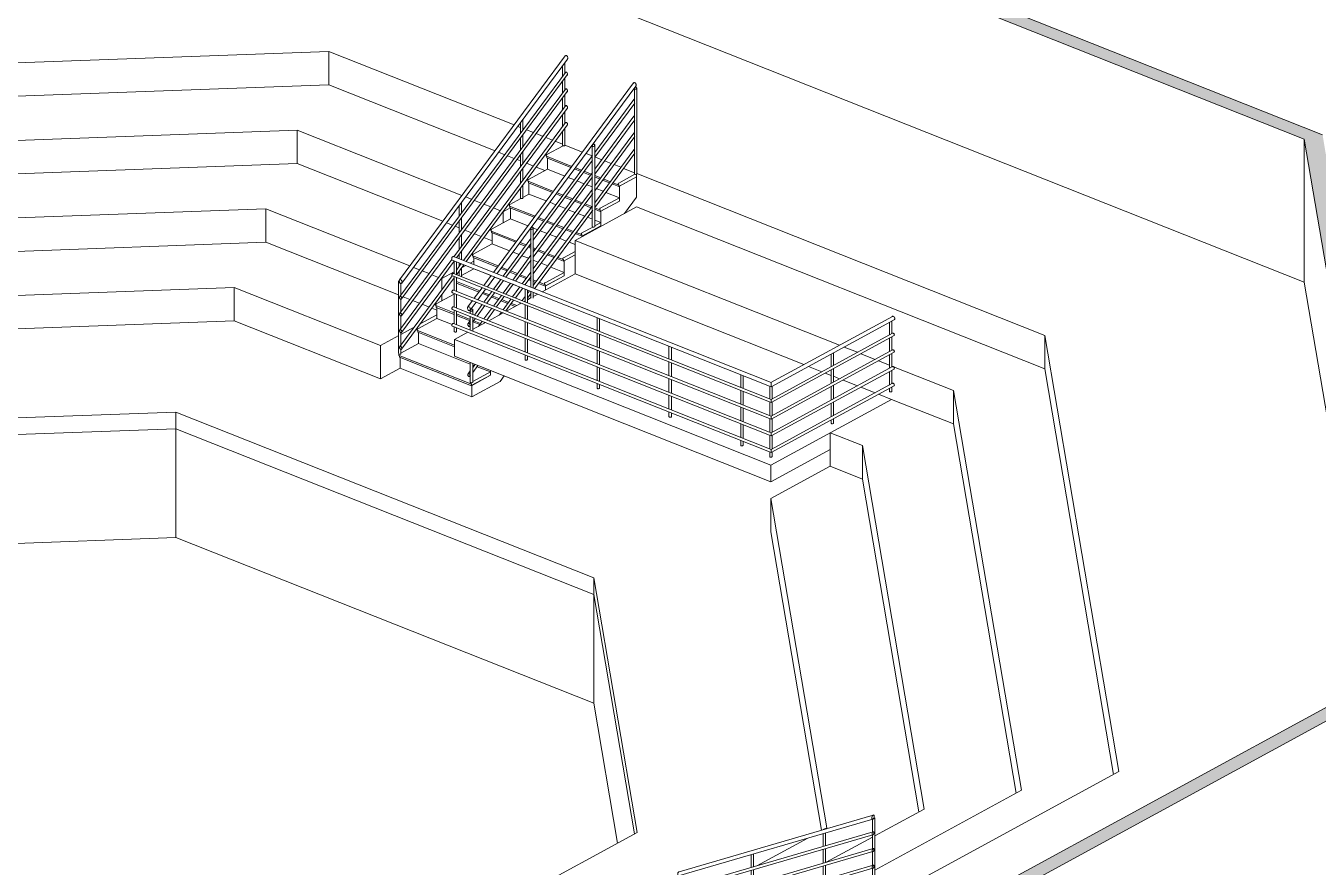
# Model space of a CAD drawing. Header units: millimetres. Extents: x -44545 to 51785, y -22696 to 32686.
# Drawn here: x 15910 to 29578, y 2131 to 11036 of the extents above; entities that cross this region are included whole.
import ezdxf

# ---------------------------------------------------------------- set-up
doc = ezdxf.new("R2010")
doc.units = ezdxf.units.MM
for name, color, linetype, lineweight in [('A-FLOR', 192, 'Continuous', 9), ('A-FLOR-HRAL', 11, 'Continuous', 9), ('A-WALL', 113, 'Continuous', 9), ('A-WALL-PATT', 111, 'Continuous', 25), ('S-FNDN', 32, 'Continuous', 9), ('S-STRS', 31, 'Continuous', 9)]:
    doc.layers.add(name, color=color, linetype=linetype, lineweight=lineweight)

# ---------------------------------------------------------------- blocks, each defined once
blk = doc.blocks.new('栏杆扶手 - 25mm-V5-3D Section 3')
at = {"layer": 'A-FLOR-HRAL'}
for p, q in [((24341, 2485), (24341, 2350)), ((24366, 2358), (24366, 2493)), ((24366, 2181), (24366, 2326)), ((24341, 2319), (24341, 2173)), ((24341, 2142), (24341, 1996)), ((24366, 2003), (24366, 2149)), ((24341, 1965), (24341, 1819)), ((24366, 1826), (24366, 1972)), ((24341, 1788), (24341, 1707)), ((24366, 1721), (24366, 1795))]:
    blk.add_line(p, q, dxfattribs=at)
blk = doc.blocks.new('栏杆扶手 - 25mm-V6-3D Section 3')
at = {"layer": 'A-FLOR-HRAL'}
for p, q in [((23581, 2263), (23581, 2127)), ((23606, 2135), (23606, 2270)), ((23581, 2096), (23581, 1985)), ((23606, 1992), (23606, 2103)), ((23606, 1815), (23606, 1926)), ((23606, 1781), (23606, 1785)), ((23606, 1638), (23606, 1749)), ((23606, 1604), (23606, 1608)), ((23606, 1479), (23606, 1572))]:
    blk.add_line(p, q, dxfattribs=at)
blk = doc.blocks.new('栏杆扶手 - 25mm-V7-3D Section 3')
at = {"layer": 'A-FLOR-HRAL'}
for p, q in [((24864, 2638), (24864, 2503)), ((24889, 1740), (24889, 2651)), ((24864, 2472), (24864, 2326)), ((24864, 2295), (24864, 2149)), ((24864, 2118), (24864, 1972)), ((24864, 1941), (24864, 1740))]:
    blk.add_line(p, q, dxfattribs=at)
for points in [[(24885, 2651, 0), (24888, 2652, 0), (24889, 2651, 0), (24888, 2650, 0), (24884, 2648, 0), (24879, 2646, 0), (24874, 2644, 0)], [(24877, 2648, 0), (24880, 2649, 0), (24885, 2651, 0)], [(24864, 1741, 0), (24865, 1738, 0), (24869, 1736, 0)], [(24869, 1736, 0), (24874, 1734, 0), (24881, 1735, 0), (24886, 1736, 0), (24889, 1739, 0), (24889, 1740, 0)]]:
    blk.add_polyline3d(points, dxfattribs=at)
blk = doc.blocks.new('栏杆扶手 - 25mm-V8-3D Section 3')
at = {"layer": 'A-FLOR-HRAL'}
for p, q in [((22855, 1915), (22855, 2050)), ((22830, 2043), (22830, 1907)), ((22830, 1876), (22830, 1765)), ((22855, 1772), (22855, 1884)), ((22830, 1699), (22830, 1588)), ((22855, 1595), (22855, 1707)), ((22830, 1557), (22830, 1553)), ((22830, 1522), (22830, 1411)), ((22855, 1561), (22855, 1564)), ((22855, 1418), (22855, 1530)), ((22830, 1380), (22830, 1376)), ((22855, 1384), (22855, 1387)), ((22830, 1345), (22830, 1289)), ((22830, 1290), (22830, 1287)), ((22831, 1286), (22834, 1284)), ((22855, 1289), (22855, 1353))]:
    blk.add_line(p, q, dxfattribs=at)
blk.add_polyline3d([(22834, 1284, 0), (22840, 1283, 0), (22846, 1283, 0), (22852, 1285, 0)], dxfattribs=at)
blk = doc.blocks.new('栏杆扶手 - 栏杆扶手-139487-3D Section 3')
at = {"layer": 'A-FLOR-HRAL'}
for p, q in [((22814, 2039), (24868, 2639)), ((24872, 2682), (22819, 2081)), ((22815, 1872), (24868, 2473)), ((24871, 2505), (22818, 1904)), ((24871, 2328), (23612, 1959)), ((23591, 1922), (24868, 2296)), ((24871, 2151), (23590, 1776)), ((23590, 1745), (24868, 2119)), ((23068, 1769), (23566, 1915)), ((24871, 1974), (23590, 1599)), ((23590, 1568), (24868, 1942)), ((22815, 1695), (23043, 1762)), ((23566, 1769), (23068, 1623)), ((23068, 1592), (23566, 1738)), ((22815, 1518), (23043, 1585)), ((23043, 1616), (22818, 1550)), ((23566, 1592), (23068, 1446)), ((23068, 1415), (23566, 1561)), ((22815, 1341), (23043, 1408)), ((23043, 1439), (22818, 1373))]:
    blk.add_line(p, q, dxfattribs=at)
for points in [[(24883, 2668, 0), (24882, 2673, 0), (24881, 2677, 0), (24879, 2680, 0), (24876, 2682, 0), (24873, 2683, 0), (24870, 2681, 0), (24867, 2679, 0), (24863, 2675, 0), (24861, 2670, 0), (24859, 2665, 0), (24857, 2659, 0), (24857, 2654, 0)], [(24857, 2654, 0), (24857, 2649, 0), (24859, 2644, 0), (24861, 2641, 0), (24863, 2640, 0), (24867, 2639, 0), (24870, 2640, 0), (24873, 2643, 0), (24876, 2647, 0), (24879, 2651, 0), (24881, 2657, 0), (24882, 2662, 0), (24883, 2668, 0)], [(24880, 2494, 0), (24879, 2498, 0), (24878, 2501, 0), (24877, 2504, 0), (24875, 2505, 0), (24872, 2505, 0), (24870, 2504, 0), (24867, 2503, 0), (24865, 2500, 0), (24863, 2496, 0), (24862, 2492, 0), (24861, 2488, 0), (24860, 2484, 0)], [(24860, 2484, 0), (24861, 2480, 0), (24862, 2477, 0), (24863, 2474, 0), (24865, 2473, 0), (24867, 2473, 0), (24870, 2474, 0), (24872, 2475, 0), (24875, 2478, 0), (24877, 2482, 0), (24878, 2486, 0), (24879, 2490, 0), (24880, 2494, 0)], [(24880, 2317, 0), (24879, 2321, 0), (24878, 2324, 0), (24877, 2327, 0), (24875, 2328, 0), (24872, 2328, 0), (24870, 2327, 0), (24867, 2325, 0), (24865, 2323, 0), (24863, 2319, 0), (24862, 2315, 0), (24861, 2311, 0), (24860, 2307, 0)], [(24860, 2307, 0), (24861, 2303, 0), (24862, 2300, 0), (24863, 2297, 0), (24865, 2296, 0), (24867, 2296, 0), (24870, 2297, 0), (24872, 2298, 0), (24875, 2301, 0), (24877, 2305, 0), (24878, 2309, 0), (24879, 2313, 0), (24880, 2317, 0)], [(22804, 2053, 0), (22804, 2058, 0), (22805, 2064, 0), (22807, 2070, 0), (22810, 2074, 0), (22813, 2078, 0), (22817, 2081, 0), (22820, 2082, 0)], [(22814, 2039, 0), (22813, 2038, 0), (22810, 2039, 0), (22807, 2040, 0), (22805, 2044, 0), (22804, 2048, 0), (22804, 2053, 0)], [(24880, 2140, 0), (24879, 2144, 0), (24878, 2147, 0), (24877, 2150, 0), (24875, 2151, 0), (24872, 2151, 0), (24870, 2150, 0), (24867, 2148, 0), (24865, 2146, 0), (24863, 2142, 0), (24862, 2138, 0), (24861, 2134, 0), (24860, 2130, 0)], [(24860, 2130, 0), (24861, 2126, 0), (24862, 2123, 0), (24863, 2120, 0), (24865, 2119, 0), (24867, 2119, 0), (24870, 2119, 0), (24872, 2121, 0), (24875, 2124, 0), (24877, 2128, 0), (24878, 2132, 0), (24879, 2136, 0), (24880, 2140, 0)], [(24880, 1963, 0), (24879, 1967, 0), (24878, 1970, 0), (24877, 1973, 0), (24875, 1974, 0), (24872, 1974, 0), (24870, 1973, 0), (24867, 1971, 0), (24865, 1969, 0), (24863, 1965, 0), (24862, 1961, 0), (24861, 1957, 0), (24860, 1953, 0)], [(24860, 1953, 0), (24861, 1949, 0), (24862, 1946, 0), (24863, 1943, 0), (24865, 1942, 0), (24867, 1942, 0), (24870, 1942, 0), (24872, 1944, 0), (24875, 1947, 0), (24877, 1951, 0), (24878, 1955, 0), (24879, 1959, 0), (24880, 1963, 0)], [(22807, 1883, 0), (22807, 1887, 0), (22808, 1891, 0), (22810, 1895, 0), (22812, 1899, 0), (22814, 1902, 0), (22817, 1903, 0), (22819, 1904, 0)], [(22815, 1872, 0), (22814, 1872, 0), (22812, 1872, 0), (22810, 1873, 0), (22808, 1876, 0), (22807, 1879, 0), (22807, 1883, 0)], [(22807, 1706, 0), (22807, 1710, 0), (22808, 1714, 0), (22810, 1718, 0)], [(22815, 1695, 0), (22814, 1695, 0), (22812, 1695, 0), (22810, 1696, 0), (22808, 1699, 0), (22807, 1702, 0), (22807, 1706, 0)], [(22807, 1529, 0), (22807, 1533, 0), (22808, 1537, 0), (22810, 1541, 0), (22812, 1545, 0), (22814, 1548, 0), (22817, 1549, 0), (22819, 1550, 0)], [(22815, 1518, 0), (22814, 1518, 0), (22812, 1518, 0), (22810, 1519, 0), (22808, 1522, 0), (22807, 1525, 0), (22807, 1529, 0)], [(22807, 1352, 0), (22807, 1356, 0), (22808, 1360, 0), (22810, 1364, 0), (22812, 1368, 0), (22814, 1370, 0), (22817, 1372, 0), (22819, 1373, 0)], [(22815, 1341, 0), (22814, 1341, 0), (22812, 1341, 0), (22810, 1342, 0), (22808, 1345, 0), (22807, 1348, 0), (22807, 1352, 0)]]:
    blk.add_polyline3d(points, dxfattribs=at)
for name in ['栏杆扶手 - 25mm-V7-3D Section 3', '栏杆扶手 - 25mm-V5-3D Section 3', '栏杆扶手 - 25mm-V6-3D Section 3', '栏杆扶手 - 25mm-V8-3D Section 3']:
    blk.add_blockref(name, (0, 0))
blk = doc.blocks.new('楼梯 - 楼梯-139630-3D Section 3')
at = {"layer": 'S-STRS'}
for p, q in [((21592, 9766), (21420, 9673)), ((21797, 9700), (21612, 9774)), ((21416, 9655), (21684, 9548)), ((21420, 9637), (21420, 9653)), ((21675, 9536), (21420, 9637)), ((21426, 9519), (21426, 9635)), ((21900, 9659), (21835, 9685)), ((22001, 9619), (21928, 9648)), ((22102, 9579), (22029, 9608)), ((22203, 9539), (22131, 9568)), ((21426, 9519), (21225, 9409)), ((21609, 9446), (21426, 9519)), ((21712, 9405), (21647, 9431)), ((21778, 9495), (21713, 9521)), ((21722, 9533), (21787, 9507)), ((21879, 9455), (21807, 9483)), ((21816, 9496), (21888, 9467)), ((21926, 9452), (21990, 9427)), ((21981, 9414), (21926, 9436)), ((22180, 9371), (22352, 9464)), ((22368, 9438), (22180, 9335)), ((22368, 9438), (22187, 9339)), ((22348, 9481), (22232, 9527)), ((22368, 9438), (22368, 9465)), ((22368, 9222), (22368, 9438)), ((21221, 9391), (21489, 9284)), ((21225, 9374), (21225, 9390)), ((21480, 9272), (21225, 9374)), ((21231, 9255), (21231, 9371)), ((21813, 9365), (21741, 9394)), ((21902, 9330), (21842, 9354)), ((22016, 9285), (21943, 9314)), ((22082, 9374), (22009, 9403)), ((22018, 9415), (22091, 9386)), ((22180, 9335), (22110, 9363)), ((22119, 9375), (22176, 9352)), ((22180, 9335), (22180, 9353)), ((22187, 9339), (22187, 9181)), ((21145, 9208), (21030, 9146)), ((21231, 9255), (21166, 9220)), ((21414, 9183), (21231, 9255)), ((21517, 9142), (21452, 9168)), ((21583, 9231), (21519, 9257)), ((21528, 9269), (21592, 9244)), ((21685, 9191), (21612, 9220)), ((21621, 9232), (21694, 9203)), ((21786, 9151), (21713, 9180)), ((21722, 9192), (21795, 9163)), ((21985, 9107), (22187, 9217)), ((22187, 9181), (21985, 9072)), ((22187, 9181), (21992, 9075)), ((22187, 9217), (22044, 9273)), ((22187, 9181), (22187, 9217)), ((22368, 9222), (22242, 9050)), ((21026, 9128), (21295, 9021)), ((21030, 9110), (21030, 9126)), ((21286, 9009), (21030, 9110)), ((21036, 8992), (21036, 9108)), ((21618, 9102), (21546, 9130)), ((21720, 9061), (21647, 9090)), ((21821, 9021), (21748, 9050)), ((21887, 9111), (21814, 9140)), ((21824, 9151), (21896, 9123)), ((21926, 9111), (21982, 9089)), ((21985, 9072), (21926, 9095)), ((21985, 9072), (21985, 9089)), ((21992, 9075), (21992, 8918)), ((21036, 8992), (20835, 8882)), ((21219, 8919), (21036, 8992)), ((21262, 8902), (21258, 8904)), ((21322, 8878), (21277, 8896)), ((21389, 8968), (21324, 8994)), ((21333, 9006), (21398, 8980)), ((21490, 8928), (21417, 8956)), ((21426, 8969), (21499, 8940)), ((21591, 8887), (21518, 8916)), ((21527, 8929), (21600, 8900)), ((21630, 8888), (21701, 8859)), ((21992, 8918), (21791, 8808)), ((21791, 8844), (21906, 8906)), ((21992, 8918), (21797, 8812)), ((21902, 8989), (21850, 9009)), ((21992, 8953), (21926, 8979)), ((21926, 8918), (21992, 8953)), ((21992, 8918), (21992, 8953)), ((20832, 8864), (21100, 8757)), ((20835, 8847), (20835, 8863)), ((21091, 8745), (20835, 8847)), ((20842, 8728), (20842, 8844)), ((21424, 8838), (21351, 8867)), ((21525, 8798), (21452, 8827)), ((21626, 8758), (21553, 8787)), ((21692, 8847), (21620, 8876)), ((21791, 8808), (21721, 8836)), ((21730, 8848), (21787, 8826)), ((21791, 8808), (21791, 8826)), ((21797, 8812), (21797, 8808)), ((20842, 8728), (20640, 8619)), ((21025, 8656), (20842, 8728)), ((21128, 8615), (21063, 8641)), ((21194, 8704), (21129, 8730)), ((21138, 8742), (21203, 8717)), ((21252, 8681), (21222, 8693)), ((21231, 8705), (21252, 8697)), ((21277, 8687), (21304, 8676)), ((21295, 8664), (21277, 8671)), ((21396, 8624), (21324, 8653)), ((21333, 8665), (21405, 8636)), ((21497, 8584), (21425, 8613)), ((21435, 8624), (21506, 8596)), ((21596, 8580), (21719, 8647)), ((21719, 8612), (21596, 8545)), ((21719, 8612), (21602, 8548)), ((21719, 8721), (21656, 8746)), ((20637, 8601), (20905, 8494)), ((20640, 8583), (20640, 8599)), ((20896, 8482), (20640, 8583)), ((20647, 8509), (20647, 8581)), ((20943, 8479), (21008, 8453)), ((21229, 8575), (21156, 8603)), ((21330, 8534), (21277, 8556)), ((21431, 8494), (21359, 8523)), ((21602, 8426), (21461, 8482)), ((21596, 8545), (21526, 8572)), ((21535, 8585), (21592, 8562)), ((21596, 8545), (21596, 8562)), ((21602, 8548), (21602, 8391)), ((20470, 8369), (20465, 8365)), ((20647, 8465), (20516, 8394)), ((20830, 8392), (20647, 8465)), ((20933, 8351), (20868, 8377)), ((20999, 8441), (20934, 8467)), ((21034, 8311), (20961, 8340)), ((21100, 8401), (21028, 8429)), ((21037, 8442), (21109, 8413)), ((21201, 8360), (21129, 8389)), ((21138, 8402), (21210, 8373)), ((21252, 8340), (21230, 8349)), ((21240, 8361), (21252, 8356)), ((21277, 8346), (21312, 8332)), ((21401, 8317), (21602, 8426)), ((21602, 8391), (21401, 8281)), ((21602, 8391), (21407, 8285)), ((21602, 8391), (21602, 8426)), ((20465, 8328), (20710, 8230)), ((20701, 8218), (20465, 8312)), ((20804, 8177), (20739, 8203)), ((20748, 8215), (20813, 8190)), ((21135, 8271), (21063, 8300)), ((21191, 8249), (21164, 8260)), ((21236, 8231), (21216, 8239)), ((21303, 8320), (21277, 8331)), ((21324, 8196), (21277, 8215)), ((21401, 8281), (21331, 8309)), ((21340, 8321), (21397, 8299)), ((21401, 8281), (21401, 8299)), ((21407, 8285), (21407, 8241)), ((20247, 8074), (20440, 7997)), ((20440, 8195), (20251, 8092)), ((20251, 8056), (20251, 8072)), ((20905, 8137), (20833, 8166)), ((20842, 8178), (20914, 8149)), ((21007, 8097), (20934, 8126)), ((20943, 8138), (21016, 8109)), ((21085, 8066), (21035, 8086)), ((21045, 8097), (21102, 8075)), ((20257, 7938), (20056, 7828)), ((20440, 7981), (20251, 8056)), ((20257, 7938), (20257, 8054)), ((20418, 7874), (20257, 7938)), ((20465, 7987), (20611, 7929)), ((20609, 7914), (20465, 7971)), ((20052, 7810), (20443, 7655)), ((20056, 7793), (20056, 7809)), ((20443, 7639), (20056, 7793)), ((20711, 7874), (20638, 7902)), ((20647, 7915), (20720, 7886)), ((20063, 7674), (19875, 7572)), ((20063, 7674), (20063, 7790)), ((20611, 7456), (20063, 7674)), ((19858, 7547), (20618, 7245)), ((19861, 7529), (19861, 7545)), ((20622, 7227), (19861, 7529)), ((19868, 7411), (19868, 7527)), ((19868, 7411), (20628, 7109)), ((20652, 7440), (20636, 7447)), ((20823, 7372), (20682, 7428)), ((20823, 7388), (20823, 7337)), ((20823, 7337), (20622, 7227)), ((20622, 7227), (20622, 7245)), ((20628, 7231), (20823, 7337)), ((20628, 7109), (20927, 7271)), ((20636, 7270), (20823, 7372)), ((20823, 7337), (20823, 7372)), ((20970, 7330), (20927, 7271)), ((20628, 7109), (20628, 7231))]:
    blk.add_line(p, q, dxfattribs=at)
for points in [[(21416, 9654, 0), (21415, 9655, 0), (21414, 9656, 0), (21413, 9658, 0), (21413, 9660, 0), (21413, 9663, 0), (21414, 9665, 0), (21415, 9668, 0), (21416, 9670, 0), (21418, 9671, 0), (21420, 9673, 0)], [(21222, 9391, 0), (21220, 9392, 0), (21219, 9393, 0), (21219, 9395, 0), (21218, 9397, 0), (21219, 9399, 0), (21219, 9402, 0), (21220, 9404, 0), (21222, 9406, 0), (21223, 9408, 0), (21225, 9409, 0)], [(22180, 9371, 0), (22178, 9369, 0), (22177, 9368, 0), (22176, 9366, 0), (22174, 9363, 0), (22174, 9361, 0), (22174, 9358, 0), (22174, 9356, 0), (22174, 9354, 0), (22176, 9353, 0), (22177, 9352, 0), (22178, 9352, 0), (22180, 9353, 0)], [(21027, 9127, 0), (21025, 9128, 0), (21024, 9129, 0), (21024, 9131, 0), (21023, 9133, 0), (21024, 9136, 0), (21024, 9138, 0), (21025, 9141, 0), (21027, 9143, 0), (21028, 9144, 0), (21030, 9146, 0)], [(21985, 9107, 0), (21984, 9106, 0), (21982, 9104, 0), (21981, 9102, 0), (21980, 9100, 0), (21979, 9097, 0), (21979, 9095, 0), (21979, 9093, 0), (21980, 9091, 0), (21981, 9090, 0), (21982, 9089, 0), (21984, 9089, 0), (21985, 9089, 0)], [(20832, 8864, 0), (20831, 8865, 0), (20830, 8866, 0), (20829, 8868, 0), (20829, 8870, 0), (20829, 8872, 0), (20830, 8875, 0), (20831, 8877, 0), (20832, 8879, 0), (20834, 8881, 0), (20835, 8882, 0)], [(21791, 8844, 0), (21789, 8842, 0), (21787, 8841, 0), (21786, 8839, 0), (21785, 8836, 0), (21784, 8834, 0), (21784, 8831, 0), (21784, 8829, 0), (21785, 8827, 0), (21786, 8826, 0), (21787, 8825, 0), (21789, 8825, 0), (21791, 8826, 0)], [(20637, 8600, 0), (20636, 8601, 0), (20635, 8602, 0), (20634, 8604, 0), (20634, 8606, 0), (20634, 8609, 0), (20635, 8611, 0), (20636, 8614, 0), (20637, 8616, 0), (20639, 8617, 0), (20640, 8619, 0)], [(21596, 8580, 0), (21594, 8579, 0), (21592, 8577, 0), (21591, 8575, 0), (21590, 8573, 0), (21589, 8570, 0), (21589, 8568, 0), (21589, 8566, 0), (21590, 8564, 0), (21591, 8563, 0), (21592, 8562, 0), (21594, 8562, 0), (21596, 8562, 0)], [(20440, 8339, 0), (20439, 8341, 0), (20439, 8343, 0), (20439, 8345, 0), (20440, 8348, 0)], [(21401, 8317, 0), (21399, 8315, 0), (21398, 8314, 0), (21396, 8312, 0), (21395, 8309, 0), (21395, 8307, 0), (21394, 8304, 0), (21395, 8302, 0), (21395, 8300, 0), (21396, 8299, 0), (21398, 8298, 0), (21399, 8298, 0), (21401, 8299, 0)], [(20248, 8073, 0), (20246, 8074, 0), (20245, 8075, 0), (20245, 8077, 0), (20244, 8079, 0), (20245, 8082, 0), (20245, 8084, 0), (20246, 8087, 0), (20248, 8089, 0), (20249, 8090, 0), (20251, 8092, 0)], [(20053, 7810, 0), (20051, 7811, 0), (20050, 7812, 0), (20050, 7814, 0), (20050, 7816, 0), (20050, 7818, 0), (20050, 7821, 0), (20051, 7823, 0), (20053, 7825, 0), (20054, 7827, 0), (20056, 7828, 0)], [(19857, 7560, 0), (19856, 7557, 0), (19855, 7555, 0), (19855, 7552, 0), (19855, 7550, 0), (19856, 7548, 0), (19857, 7547, 0), (19858, 7546, 0)], [(20622, 7245, 0), (20620, 7244, 0), (20618, 7244, 0), (20617, 7245, 0), (20616, 7246, 0), (20615, 7248, 0), (20615, 7250, 0), (20615, 7253, 0), (20616, 7255, 0), (20617, 7258, 0)]]:
    blk.add_polyline3d(points, dxfattribs=at)
blk = doc.blocks.new('栏杆扶手 - 25mm-V13-3D Section 3')
at = {"layer": 'A-FLOR-HRAL'}
for p, q in [((21901, 8911), (21901, 9767)), ((21926, 9776), (21926, 8911))]:
    blk.add_line(p, q, dxfattribs=at)
for points in [[(21904, 9775, 0), (21902, 9770, 0), (21902, 9765, 0), (21904, 9761, 0), (21908, 9760, 0), (21913, 9760, 0), (21919, 9763, 0), (21923, 9768, 0)], [(21923, 9768, 0), (21926, 9773, 0), (21926, 9778, 0), (21924, 9781, 0), (21920, 9783, 0), (21914, 9782, 0), (21909, 9779, 0), (21904, 9775, 0)], [(21923, 8907, 0), (21918, 8905, 0), (21912, 8905, 0), (21906, 8906, 0), (21902, 8909, 0), (21902, 8912, 0)], [(21926, 8911, 0), (21926, 8910, 0), (21923, 8907, 0)]]:
    blk.add_polyline3d(points, dxfattribs=at)
blk = doc.blocks.new('栏杆扶手 - 25mm-V14-3D Section 3')
at = {"layer": 'A-FLOR-HRAL'}
for p, q in [((21252, 8268), (21252, 8889)), ((21277, 8897), (21277, 8258)), ((21252, 8155), (21252, 8226)), ((21277, 8216), (21277, 8155))]:
    blk.add_line(p, q, dxfattribs=at)
for points in [[(21255, 8897, 0), (21252, 8892, 0), (21252, 8887, 0), (21255, 8883, 0), (21259, 8881, 0), (21264, 8882, 0), (21270, 8885, 0), (21274, 8889, 0)], [(21274, 8889, 0), (21277, 8894, 0), (21277, 8899, 0), (21275, 8903, 0), (21270, 8905, 0), (21265, 8904, 0), (21260, 8901, 0), (21255, 8897, 0)]]:
    blk.add_polyline3d(points, dxfattribs=at)
blk = doc.blocks.new('栏杆扶手 - 25mm-V15-3D Section 3')
at = {"layer": 'A-FLOR-HRAL'}
for p, q in [((22348, 9469), (22348, 10371)), ((22373, 10379), (22373, 9469))]:
    blk.add_line(p, q, dxfattribs=at)
for points in [[(22351, 10379, 0), (22348, 10374, 0), (22348, 10369, 0), (22350, 10365, 0), (22354, 10364, 0), (22360, 10364, 0), (22365, 10367, 0), (22370, 10371, 0)], [(22370, 10371, 0), (22372, 10377, 0), (22373, 10381, 0), (22370, 10385, 0), (22366, 10387, 0), (22361, 10386, 0), (22355, 10383, 0), (22351, 10379, 0)], [(22370, 9465, 0), (22364, 9463, 0), (22358, 9463, 0), (22352, 9464, 0), (22348, 9467, 0), (22348, 9470, 0)], [(22373, 9469, 0), (22373, 9468, 0), (22370, 9465, 0)]]:
    blk.add_polyline3d(points, dxfattribs=at)
blk = doc.blocks.new('栏杆扶手 - 25mm-V16-3D Section 3')
at = {"layer": 'A-FLOR-HRAL'}
for p, q in [((20611, 7991), (20611, 8021)), ((20611, 7814), (20611, 7959)), ((20636, 8030), (20636, 7981)), ((20636, 7949), (20636, 7806)), ((20611, 7264), (20611, 7472)), ((20636, 7462), (20636, 7264))]:
    blk.add_line(p, q, dxfattribs=at)
for points in [[(20614, 8029, 0), (20611, 8024, 0), (20611, 8019, 0), (20613, 8016, 0), (20618, 8014, 0), (20623, 8015, 0), (20628, 8017, 0), (20633, 8022, 0)], [(20633, 8022, 0), (20635, 8027, 0), (20636, 8032, 0), (20633, 8036, 0), (20629, 8037, 0), (20624, 8037, 0), (20618, 8034, 0), (20614, 8029, 0)], [(20633, 7260, 0), (20628, 7258, 0), (20621, 7258, 0), (20615, 7259, 0), (20612, 7262, 0), (20611, 7265, 0)], [(20636, 7264, 0), (20636, 7262, 0), (20633, 7260, 0)]]:
    blk.add_polyline3d(points, dxfattribs=at)
blk = doc.blocks.new('栏杆扶手 - 栏杆扶手-139648-3D Section 3')
at = {"layer": 'A-FLOR-HRAL'}
for p, q in [((22337, 10432), (20855, 8426)), ((20893, 8411), (22361, 10397)), ((22340, 10255), (21926, 9695)), ((21926, 9644), (22351, 10219)), ((22340, 10078), (21926, 9518)), ((21926, 9467), (22351, 10042)), ((22340, 9901), (21926, 9341)), ((21926, 9290), (22351, 9865)), ((22340, 9724), (21926, 9164)), ((21902, 9662), (21277, 8817)), ((21277, 8766), (21904, 9615)), ((21926, 9113), (22351, 9688)), ((21902, 9485), (21277, 8640)), ((21277, 8589), (21904, 9438)), ((21902, 9308), (21277, 8463)), ((21277, 8412), (21905, 9261)), ((21902, 9131), (21277, 8286)), ((21290, 8253), (21905, 9084)), ((21252, 8784), (20958, 8385)), ((20987, 8374), (21255, 8737)), ((21252, 8607), (21059, 8345)), ((21088, 8334), (21255, 8560)), ((20830, 8393), (20753, 8288)), ((20791, 8273), (20869, 8378)), ((20933, 8352), (20856, 8248)), ((20885, 8236), (20962, 8341)), ((21252, 8429), (21160, 8305)), ((21189, 8293), (21255, 8383)), ((20735, 8264), (20652, 8152)), ((20690, 8136), (20773, 8248)), ((20838, 8223), (20755, 8111)), ((20784, 8099), (20867, 8211)), ((21035, 8312), (20957, 8207)), ((20986, 8196), (21063, 8301)), ((21136, 8272), (21058, 8167)), ((21087, 8156), (21165, 8260)), ((21237, 8232), (21216, 8203)), ((21216, 8152), (21255, 8206)), ((20634, 8127), (20584, 8060)), ((20608, 8025), (20672, 8112)), ((20737, 8086), (20654, 7974)), ((20682, 7962), (20765, 8075)), ((20939, 8183), (20856, 8070)), ((20885, 8059), (20968, 8171)), ((21040, 8142), (20957, 8030)), ((20986, 8019), (21069, 8131)), ((21141, 8102), (21134, 8093)), ((21191, 8170), (21160, 8127)), ((20635, 7899), (20664, 7938)), ((20838, 8046), (20755, 7934)), ((20784, 7922), (20867, 8034)), ((20939, 8006), (20915, 7973)), ((20611, 7916), (20587, 7884)), ((20605, 7858), (20614, 7870)), ((20737, 7909), (20696, 7854)), ((20758, 7888), (20765, 7897)), ((20611, 7385), (20587, 7353)), ((20661, 7452), (20636, 7418)), ((20636, 7368), (20690, 7441)), ((20605, 7327), (20614, 7339))]:
    blk.add_line(p, q, dxfattribs=at)
for points in [[(22336, 10430, 0), (22339, 10433, 0), (22342, 10435, 0), (22345, 10436, 0), (22349, 10435, 0), (22353, 10433, 0), (22357, 10429, 0), (22360, 10425, 0), (22363, 10419, 0), (22364, 10414, 0), (22365, 10408, 0)], [(22365, 10408, 0), (22364, 10403, 0), (22363, 10399, 0), (22360, 10395, 0)], [(22340, 10254, 0), (22341, 10257, 0), (22344, 10258, 0), (22346, 10258, 0), (22348, 10258, 0)], [(22340, 10077, 0), (22341, 10079, 0), (22344, 10081, 0), (22346, 10081, 0), (22348, 10081, 0)], [(22340, 9900, 0), (22341, 9902, 0), (22344, 9904, 0), (22346, 9904, 0), (22348, 9904, 0)], [(22340, 9723, 0), (22341, 9725, 0), (22344, 9727, 0), (22346, 9727, 0), (22348, 9727, 0)], [(20611, 8037, 0), (20611, 8042, 0), (20609, 8048, 0), (20607, 8053, 0), (20604, 8058, 0), (20600, 8061, 0), (20596, 8063, 0), (20592, 8064, 0), (20589, 8064, 0), (20585, 8062, 0), (20583, 8058, 0), (20582, 8054, 0), (20581, 8049, 0)], [(20581, 8049, 0), (20582, 8043, 0), (20583, 8038, 0), (20585, 8033, 0), (20589, 8028, 0), (20592, 8024, 0), (20596, 8022, 0), (20600, 8021, 0), (20604, 8022, 0), (20607, 8024, 0), (20609, 8027, 0), (20611, 8032, 0), (20611, 8037, 0)], [(20608, 7866, 0), (20607, 7871, 0), (20606, 7875, 0), (20604, 7879, 0), (20602, 7882, 0), (20599, 7885, 0), (20596, 7886, 0), (20593, 7887, 0), (20591, 7887, 0), (20588, 7885, 0), (20586, 7883, 0), (20585, 7879, 0), (20585, 7875, 0)], [(20585, 7875, 0), (20585, 7871, 0), (20586, 7867, 0), (20588, 7863, 0), (20591, 7860, 0), (20593, 7857, 0), (20596, 7855, 0), (20599, 7855, 0), (20602, 7855, 0), (20604, 7857, 0), (20606, 7859, 0), (20607, 7863, 0), (20608, 7866, 0)], [(20608, 7335, 0), (20607, 7339, 0), (20606, 7344, 0), (20604, 7347, 0), (20602, 7351, 0), (20599, 7353, 0), (20596, 7355, 0), (20593, 7356, 0), (20591, 7355, 0), (20588, 7354, 0), (20586, 7351, 0), (20585, 7348, 0), (20585, 7344, 0)], [(20585, 7344, 0), (20585, 7340, 0), (20586, 7336, 0), (20588, 7332, 0), (20591, 7329, 0), (20593, 7326, 0), (20596, 7324, 0), (20599, 7324, 0), (20602, 7324, 0), (20604, 7326, 0), (20606, 7328, 0), (20607, 7331, 0), (20608, 7335, 0)]]:
    blk.add_polyline3d(points, dxfattribs=at)
for name in ['栏杆扶手 - 25mm-V15-3D Section 3', '栏杆扶手 - 25mm-V13-3D Section 3', '栏杆扶手 - 25mm-V14-3D Section 3', '栏杆扶手 - 25mm-V16-3D Section 3']:
    blk.add_blockref(name, (0, 0))
blk = doc.blocks.new('栏杆扶手 - 25mm-V17-3D Section 3')
at = {"layer": 'A-FLOR-HRAL'}
for p, q in [((21141, 10010), (21141, 9897)), ((21166, 9927), (21166, 10044)), ((21141, 9846), (21141, 9720)), ((21166, 9750), (21166, 9880)), ((21141, 9670), (21141, 9543)), ((21166, 9573), (21166, 9704)), ((21141, 9492), (21141, 9366)), ((21166, 9396), (21166, 9526)), ((21141, 9316), (21141, 9213)), ((21166, 9213), (21166, 9350))]:
    blk.add_line(p, q, dxfattribs=at)
for points in [[(21141, 9214, 0), (21142, 9211, 0), (21145, 9208, 0), (21151, 9207, 0), (21158, 9207, 0), (21163, 9209, 0)], [(21163, 9209, 0), (21166, 9212, 0), (21166, 9213, 0)]]:
    blk.add_polyline3d(points, dxfattribs=at)
blk = doc.blocks.new('栏杆扶手 - 25mm-V18-3D Section 3')
at = {"layer": 'A-FLOR-HRAL'}
for p, q in [((20517, 9049), (20517, 9166)), ((20492, 9132), (20492, 9019)), ((20492, 8968), (20492, 8842)), ((20517, 8871), (20517, 9002)), ((20492, 8791), (20492, 8664)), ((20517, 8694), (20517, 8825)), ((20492, 8614), (20492, 8570)), ((20517, 8560), (20517, 8648)), ((20492, 8527), (20492, 8487)), ((20517, 8516), (20517, 8517)), ((20492, 8437), (20492, 8392)), ((20517, 8387), (20517, 8471))]:
    blk.add_line(p, q, dxfattribs=at)
blk.add_polyline3d([(20514, 8383, 0), (20516, 8386, 0), (20517, 8387, 0)], dxfattribs=at)
blk = doc.blocks.new('栏杆扶手 - 25mm-V19-3D Section 3')
at = {"layer": 'A-FLOR-HRAL'}
for p, q in [((21587, 10614), (21587, 10501)), ((21612, 10531), (21612, 10648)), ((21587, 10451), (21587, 10324)), ((21612, 10354), (21612, 10485)), ((21587, 10274), (21587, 10147)), ((21612, 10177), (21612, 10307)), ((21612, 10000), (21612, 10130)), ((21587, 10097), (21587, 9970)), ((21587, 9920), (21587, 9771)), ((21612, 9771), (21612, 9953))]:
    blk.add_line(p, q, dxfattribs=at)
for points in [[(21587, 9772, 0), (21588, 9769, 0), (21592, 9766, 0), (21597, 9765, 0), (21604, 9765, 0), (21609, 9767, 0)], [(21609, 9767, 0), (21612, 9770, 0), (21612, 9771, 0)]]:
    blk.add_polyline3d(points, dxfattribs=at)
blk = doc.blocks.new('栏杆扶手 - 25mm-V20-3D Section 3')
at = {"layer": 'A-FLOR-HRAL'}
for p, q in [((19850, 8323), (19850, 7566)), ((19853, 8331), (19858, 8336)), ((19875, 8181), (19875, 8309)), ((19875, 8004), (19875, 8142)), ((19875, 7827), (19875, 7965)), ((19875, 7650), (19875, 7788)), ((19875, 7566), (19875, 7611))]:
    blk.add_line(p, q, dxfattribs=at)
for points in [[(19864, 8317, 0), (19862, 8317, 0), (19857, 8316, 0), (19853, 8318, 0), (19851, 8321, 0), (19851, 8326, 0), (19853, 8331, 0)], [(19855, 7561, 0), (19861, 7560, 0), (19867, 7560, 0), (19872, 7562, 0)], [(19872, 7562, 0), (19875, 7565, 0), (19875, 7566, 0)]]:
    blk.add_polyline3d(points, dxfattribs=at)
blk = doc.blocks.new('栏杆扶手 - 栏杆扶手-139652-3D Section 3')
at = {"layer": 'A-FLOR-HRAL'}
for p, q in [((21615, 10719), (19862, 8347)), ((19886, 8312), (21639, 10684)), ((21618, 10542), (19865, 8171)), ((19883, 8145), (21636, 10516)), ((21618, 10365), (19865, 7994)), ((19883, 7968), (21636, 10339)), ((21618, 10188), (20438, 8592)), ((20466, 8580), (21636, 10162)), ((21618, 10011), (20539, 8552)), ((20568, 8540), (21636, 9985)), ((20415, 8561), (19865, 7817)), ((19883, 7791), (20440, 8544)), ((20514, 8519), (20465, 8451)), ((20466, 8402), (20543, 8507)), ((20419, 8390), (19865, 7640)), ((19883, 7614), (20440, 8368)), ((20440, 8418), (20437, 8414))]:
    blk.add_line(p, q, dxfattribs=at)
for points in [[(21614, 10717, 0), (21616, 10720, 0), (21619, 10722, 0), (21623, 10723, 0), (21627, 10722, 0), (21631, 10720, 0), (21634, 10716, 0), (21638, 10711, 0), (21640, 10706, 0), (21642, 10701, 0), (21642, 10695, 0)], [(21642, 10695, 0), (21642, 10690, 0), (21640, 10686, 0), (21638, 10682, 0)], [(21617, 10541, 0), (21619, 10543, 0), (21621, 10545, 0), (21624, 10545, 0), (21627, 10545, 0), (21630, 10543, 0), (21633, 10540, 0), (21635, 10537, 0), (21637, 10533, 0), (21638, 10529, 0), (21638, 10525, 0)], [(21638, 10525, 0), (21638, 10521, 0), (21637, 10518, 0), (21635, 10515, 0)], [(21617, 10364, 0), (21619, 10366, 0), (21621, 10368, 0), (21624, 10368, 0), (21627, 10368, 0), (21630, 10366, 0), (21633, 10363, 0), (21635, 10360, 0), (21637, 10356, 0), (21638, 10352, 0), (21638, 10348, 0)], [(21638, 10348, 0), (21638, 10344, 0), (21637, 10341, 0), (21635, 10338, 0)], [(21617, 10187, 0), (21619, 10189, 0), (21621, 10191, 0), (21624, 10191, 0), (21627, 10191, 0), (21630, 10189, 0), (21633, 10186, 0), (21635, 10183, 0), (21637, 10179, 0), (21638, 10175, 0), (21638, 10171, 0)], [(21638, 10171, 0), (21638, 10167, 0), (21637, 10164, 0), (21635, 10161, 0)], [(21617, 10010, 0), (21619, 10012, 0), (21621, 10014, 0), (21624, 10014, 0), (21627, 10014, 0), (21630, 10012, 0), (21633, 10009, 0), (21635, 10006, 0), (21637, 10002, 0), (21638, 9998, 0), (21638, 9994, 0)], [(21638, 9994, 0), (21638, 9990, 0), (21637, 9987, 0), (21635, 9984, 0)], [(19889, 8324, 0), (19888, 8329, 0), (19887, 8335, 0), (19884, 8340, 0), (19881, 8345, 0), (19878, 8348, 0), (19874, 8350, 0), (19870, 8351, 0), (19866, 8351, 0), (19863, 8349, 0), (19861, 8345, 0), (19859, 8341, 0), (19859, 8336, 0)], [(19859, 8336, 0), (19859, 8330, 0), (19861, 8325, 0), (19863, 8319, 0), (19866, 8315, 0), (19870, 8311, 0), (19874, 8309, 0), (19878, 8308, 0), (19881, 8309, 0), (19884, 8311, 0), (19887, 8314, 0), (19888, 8319, 0), (19889, 8324, 0)], [(19885, 8153, 0), (19885, 8157, 0), (19884, 8162, 0), (19882, 8166, 0), (19879, 8169, 0), (19877, 8172, 0), (19874, 8173, 0), (19871, 8174, 0), (19868, 8173, 0), (19866, 8172, 0), (19864, 8169, 0), (19863, 8166, 0), (19862, 8162, 0)], [(19862, 8162, 0), (19863, 8158, 0), (19864, 8154, 0), (19866, 8150, 0), (19868, 8147, 0), (19871, 8144, 0), (19874, 8142, 0), (19877, 8142, 0), (19879, 8142, 0), (19882, 8144, 0), (19884, 8146, 0), (19885, 8149, 0), (19885, 8153, 0)], [(19885, 7976, 0), (19885, 7980, 0), (19884, 7985, 0), (19882, 7988, 0), (19879, 7992, 0), (19877, 7995, 0), (19874, 7996, 0), (19871, 7997, 0), (19868, 7996, 0), (19866, 7995, 0), (19864, 7992, 0), (19863, 7989, 0), (19862, 7985, 0)], [(19862, 7985, 0), (19863, 7981, 0), (19864, 7977, 0), (19866, 7973, 0), (19868, 7970, 0), (19871, 7967, 0), (19874, 7965, 0), (19877, 7965, 0), (19879, 7965, 0), (19882, 7967, 0), (19884, 7969, 0), (19885, 7972, 0), (19885, 7976, 0)], [(19885, 7799, 0), (19885, 7803, 0), (19884, 7808, 0), (19882, 7811, 0), (19879, 7815, 0), (19877, 7817, 0), (19874, 7819, 0), (19871, 7820, 0), (19868, 7819, 0), (19866, 7818, 0), (19864, 7815, 0), (19863, 7812, 0), (19862, 7808, 0)], [(19862, 7808, 0), (19863, 7804, 0), (19864, 7800, 0), (19866, 7796, 0), (19868, 7793, 0), (19871, 7790, 0), (19874, 7788, 0), (19877, 7788, 0), (19879, 7788, 0), (19882, 7790, 0), (19884, 7792, 0), (19885, 7795, 0), (19885, 7799, 0)], [(19885, 7622, 0), (19885, 7626, 0), (19884, 7630, 0), (19882, 7634, 0), (19879, 7638, 0), (19877, 7640, 0), (19874, 7642, 0), (19871, 7643, 0), (19868, 7642, 0), (19866, 7641, 0), (19864, 7638, 0), (19863, 7635, 0), (19862, 7631, 0)], [(19862, 7631, 0), (19863, 7627, 0), (19864, 7623, 0), (19866, 7619, 0), (19868, 7616, 0), (19871, 7613, 0), (19874, 7611, 0), (19877, 7611, 0), (19879, 7611, 0), (19882, 7613, 0), (19884, 7615, 0), (19885, 7618, 0), (19885, 7622, 0)]]:
    blk.add_polyline3d(points, dxfattribs=at)
for name in ['栏杆扶手 - 25mm-V19-3D Section 3', '栏杆扶手 - 25mm-V17-3D Section 3', '栏杆扶手 - 25mm-V18-3D Section 3', '栏杆扶手 - 25mm-V20-3D Section 3']:
    blk.add_blockref(name, (0, 0))
blk = doc.blocks.new('栏杆扶手 - 25mm-139829-3D Section 3')
at = {"layer": 'A-FLOR-HRAL'}
for p, q in [((24426, 7561), (24426, 7428)), ((24451, 7441), (24451, 7575)), ((24426, 7394), (24426, 7251)), ((24451, 7264), (24451, 7408)), ((24426, 7217), (24426, 7074)), ((24451, 7087), (24451, 7231)), ((24426, 7040), (24426, 6897)), ((24451, 6908), (24451, 7054)), ((24426, 6863), (24426, 6829)), ((24451, 6829), (24451, 6876))]:
    blk.add_line(p, q, dxfattribs=at)
for points in [[(24426, 6830, 0), (24427, 6827, 0), (24430, 6825, 0), (24436, 6824, 0), (24443, 6824, 0), (24448, 6826, 0)], [(24448, 6826, 0), (24451, 6828, 0), (24451, 6829, 0)]]:
    blk.add_polyline3d(points, dxfattribs=at)
blk = doc.blocks.new('栏杆扶手 - 25mm-V21-3D Section 3')
at = {"layer": 'A-FLOR-HRAL'}
for p, q in [((23472, 7343), (23472, 7208)), ((23497, 7199), (23497, 7334)), ((23472, 7177), (23472, 7031)), ((23497, 7021), (23497, 7167)), ((23472, 7000), (23472, 6854)), ((23497, 6844), (23497, 6990)), ((23472, 6823), (23472, 6677)), ((23497, 6667), (23497, 6813)), ((23472, 6646), (23472, 6596)), ((23497, 6596), (23497, 6636))]:
    blk.add_line(p, q, dxfattribs=at)
for points in [[(23473, 6597, 0), (23473, 6594, 0), (23477, 6592, 0)], [(23477, 6592, 0), (23483, 6591, 0), (23489, 6591, 0), (23494, 6593, 0), (23497, 6595, 0), (23497, 6596, 0)]]:
    blk.add_polyline3d(points, dxfattribs=at)
blk = doc.blocks.new('栏杆扶手 - 25mm-V22-3D Section 3')
at = {"layer": 'A-FLOR-HRAL'}
for p, q in [((22712, 7646), (22712, 7510)), ((22737, 7501), (22737, 7636)), ((22712, 7479), (22712, 7333)), ((22737, 7324), (22737, 7469)), ((22712, 7302), (22712, 7156)), ((22737, 7147), (22737, 7292)), ((22712, 7125), (22712, 6979)), ((22737, 6969), (22737, 7115)), ((22712, 6947), (22712, 6898)), ((22737, 6898), (22737, 6938))]:
    blk.add_line(p, q, dxfattribs=at)
for points in [[(22712, 6899, 0), (22713, 6896, 0), (22716, 6894, 0)], [(22716, 6894, 0), (22722, 6893, 0), (22728, 6893, 0), (22734, 6895, 0), (22737, 6897, 0), (22737, 6898, 0)]]:
    blk.add_polyline3d(points, dxfattribs=at)
blk = doc.blocks.new('栏杆扶手 - 25mm-V23-3D Section 3')
at = {"layer": 'A-FLOR-HRAL'}
for p, q in [((21951, 7948), (21951, 7811)), ((21976, 7803), (21976, 7938)), ((21951, 7781), (21951, 7634)), ((21976, 7626), (21976, 7771)), ((21951, 7604), (21951, 7457)), ((21976, 7449), (21976, 7594)), ((21951, 7427), (21951, 7280)), ((21976, 7272), (21976, 7417)), ((21951, 7249), (21951, 7200)), ((21976, 7200), (21976, 7240))]:
    blk.add_line(p, q, dxfattribs=at)
for points in [[(21951, 7201, 0), (21952, 7198, 0), (21956, 7196, 0)], [(21956, 7196, 0), (21961, 7195, 0), (21968, 7195, 0), (21973, 7197, 0), (21976, 7199, 0), (21976, 7200, 0)]]:
    blk.add_polyline3d(points, dxfattribs=at)
blk = doc.blocks.new('栏杆扶手 - 25mm-V24-3D Section 3')
at = {"layer": 'A-FLOR-HRAL'}
for p, q in [((21191, 8250), (21191, 8114)), ((21216, 8105), (21216, 8240)), ((21191, 8083), (21191, 7937)), ((21216, 7928), (21216, 8073)), ((21191, 7906), (21191, 7760)), ((21216, 7751), (21216, 7896)), ((21191, 7729), (21191, 7583)), ((21216, 7574), (21216, 7719)), ((21191, 7552), (21191, 7502)), ((21216, 7502), (21216, 7541))]:
    blk.add_line(p, q, dxfattribs=at)
for points in [[(21191, 7504, 0), (21191, 7501, 0), (21195, 7498, 0)], [(21195, 7498, 0), (21201, 7497, 0), (21207, 7497, 0), (21213, 7499, 0), (21216, 7501, 0), (21216, 7502, 0)]]:
    blk.add_polyline3d(points, dxfattribs=at)
blk = doc.blocks.new('栏杆扶手 - 25mm-V25-3D Section 3')
at = {"layer": 'A-FLOR-HRAL'}
for p, q in [((23777, 7222), (23777, 7087)), ((23802, 7085), (23802, 7221)), ((23777, 7056), (23777, 6910)), ((23802, 6910), (23802, 7054)), ((23777, 6879), (23777, 6733)), ((23802, 6733), (23802, 6877)), ((23777, 6702), (23777, 6556)), ((23802, 6556), (23802, 6700)), ((23777, 6525), (23777, 6476)), ((23802, 6476), (23802, 6523))]:
    blk.add_line(p, q, dxfattribs=at)
for points in [[(23777, 6477, 0), (23777, 6474, 0), (23781, 6471, 0)], [(23781, 6471, 0), (23787, 6470, 0), (23793, 6470, 0), (23799, 6472, 0), (23801, 6475, 0), (23802, 6476, 0)]]:
    blk.add_polyline3d(points, dxfattribs=at)
blk = doc.blocks.new('栏杆扶手 - 25mm-V26-3D Section 3')
at = {"layer": 'A-FLOR-HRAL'}
for p, q in [((25045, 7898), (25045, 7765)), ((25070, 7778), (25070, 7912)), ((25045, 7731), (25045, 7588)), ((25070, 7601), (25070, 7745)), ((25045, 7554), (25045, 7411)), ((25070, 7424), (25070, 7568)), ((25070, 7247), (25070, 7391)), ((25045, 7377), (25045, 7234)), ((25045, 7200), (25045, 7167)), ((25070, 7167), (25070, 7214))]:
    blk.add_line(p, q, dxfattribs=at)
for points in [[(25045, 7168, 0), (25045, 7165, 0), (25049, 7162, 0), (25055, 7161, 0), (25061, 7161, 0), (25067, 7163, 0)], [(25067, 7163, 0), (25070, 7165, 0), (25070, 7167, 0)]]:
    blk.add_polyline3d(points, dxfattribs=at)
blk = doc.blocks.new('栏杆扶手 - 25mm-V27-3D Section 3')
at = {"layer": 'A-FLOR-HRAL'}
for p, q in [((20440, 8548), (20440, 8412)), ((20465, 8403), (20465, 8538)), ((20440, 8381), (20440, 8235)), ((20465, 8226), (20465, 8371)), ((20440, 8204), (20440, 8058)), ((20465, 8049), (20465, 8194)), ((20440, 8027), (20440, 7881)), ((20465, 7872), (20465, 8017)), ((20440, 7850), (20440, 7801)), ((20465, 7801), (20465, 7840))]:
    blk.add_line(p, q, dxfattribs=at)
for points in [[(20440, 7802, 0), (20440, 7799, 0), (20444, 7796, 0)], [(20444, 7796, 0), (20450, 7795, 0), (20456, 7795, 0), (20462, 7797, 0), (20465, 7800, 0), (20465, 7801, 0)]]:
    blk.add_polyline3d(points, dxfattribs=at)
blk = doc.blocks.new('栏杆扶手 - 栏杆扶手-139811-3D Section 3')
at = {"layer": 'A-FLOR-HRAL'}
for p, q in [((20419, 8556), (23793, 7216)), ((23791, 7260), (20434, 8593)), ((20421, 8388), (23793, 7049)), ((23791, 7082), (20432, 8416)), ((20421, 8211), (23793, 6872)), ((23791, 6905), (20432, 8239)), ((20421, 8034), (23793, 6695)), ((23791, 6728), (20432, 8062)), ((25075, 7960), (23790, 7260)), ((20421, 7857), (23793, 6518)), ((23791, 6551), (20432, 7885)), ((23793, 7216), (25094, 7925)), ((25077, 7783), (23791, 7082)), ((23793, 7049), (25092, 7757)), ((25077, 7606), (23791, 6905)), ((23793, 6872), (25092, 7580)), ((25077, 7429), (23791, 6728)), ((23793, 6695), (25092, 7402)), ((25077, 7252), (23791, 6551)), ((23793, 6518), (25092, 7225))]:
    blk.add_line(p, q, dxfattribs=at)
for points in [[(20414, 8568, 0), (20414, 8572, 0), (20415, 8577, 0), (20417, 8582, 0), (20420, 8586, 0), (20423, 8590, 0), (20427, 8592, 0), (20430, 8594, 0), (20433, 8594, 0), (20434, 8593, 0)], [(20420, 8556, 0), (20417, 8557, 0), (20415, 8560, 0), (20414, 8563, 0), (20414, 8568, 0)], [(20417, 8397, 0), (20417, 8400, 0), (20418, 8404, 0), (20420, 8408, 0), (20422, 8411, 0), (20424, 8413, 0), (20427, 8415, 0), (20429, 8416, 0), (20431, 8416, 0), (20432, 8416, 0)], [(20422, 8388, 0), (20420, 8389, 0), (20418, 8391, 0), (20417, 8393, 0), (20417, 8397, 0)], [(20417, 8220, 0), (20417, 8223, 0), (20418, 8227, 0), (20420, 8231, 0), (20422, 8234, 0), (20424, 8236, 0), (20427, 8238, 0), (20429, 8239, 0), (20431, 8239, 0), (20432, 8239, 0)], [(20422, 8211, 0), (20420, 8212, 0), (20418, 8214, 0), (20417, 8216, 0), (20417, 8220, 0)], [(20417, 8043, 0), (20417, 8046, 0), (20418, 8050, 0), (20420, 8054, 0), (20422, 8057, 0), (20424, 8059, 0), (20427, 8061, 0), (20429, 8062, 0), (20431, 8062, 0), (20432, 8062, 0)], [(20422, 8034, 0), (20420, 8035, 0), (20418, 8037, 0), (20417, 8039, 0), (20417, 8043, 0)], [(25074, 7959, 0), (25077, 7961, 0), (25080, 7961, 0), (25084, 7960, 0), (25088, 7958, 0), (25092, 7955, 0), (25095, 7951, 0), (25098, 7946, 0), (25099, 7941, 0), (25100, 7936, 0)], [(25100, 7936, 0), (25099, 7932, 0), (25098, 7928, 0), (25095, 7926, 0), (25094, 7925, 0)], [(20417, 7866, 0), (20417, 7869, 0), (20418, 7873, 0), (20420, 7877, 0), (20422, 7880, 0), (20424, 7882, 0), (20427, 7884, 0), (20429, 7885, 0), (20431, 7885, 0), (20432, 7885, 0)], [(20422, 7857, 0), (20420, 7858, 0), (20418, 7860, 0), (20417, 7862, 0), (20417, 7866, 0)], [(25076, 7782, 0), (25079, 7784, 0), (25081, 7784, 0), (25084, 7783, 0), (25087, 7781, 0), (25090, 7779, 0), (25092, 7776, 0), (25094, 7772, 0), (25095, 7769, 0), (25096, 7765, 0)], [(25096, 7765, 0), (25095, 7762, 0), (25094, 7759, 0), (25092, 7757, 0), (25092, 7757, 0)], [(25076, 7605, 0), (25079, 7606, 0), (25081, 7607, 0), (25084, 7606, 0), (25087, 7604, 0), (25090, 7602, 0), (25092, 7599, 0), (25094, 7595, 0), (25095, 7592, 0), (25096, 7588, 0)], [(25096, 7588, 0), (25095, 7585, 0), (25094, 7582, 0), (25092, 7580, 0), (25092, 7580, 0)], [(25076, 7428, 0), (25079, 7429, 0), (25081, 7430, 0), (25084, 7429, 0), (25087, 7427, 0), (25090, 7425, 0), (25092, 7422, 0), (25094, 7418, 0), (25095, 7415, 0), (25096, 7411, 0)], [(25096, 7411, 0), (25095, 7408, 0), (25094, 7405, 0), (25092, 7403, 0), (25092, 7402, 0)], [(23794, 7225, 0), (23794, 7230, 0), (23794, 7236, 0), (23793, 7241, 0), (23793, 7247, 0), (23792, 7252, 0), (23792, 7256, 0), (23791, 7259, 0), (23791, 7260, 0), (23790, 7260, 0)], [(25076, 7251, 0), (25079, 7252, 0), (25081, 7253, 0), (25084, 7252, 0), (25087, 7250, 0), (25090, 7248, 0), (25092, 7245, 0), (25094, 7241, 0), (25095, 7238, 0), (25096, 7234, 0)], [(23793, 7216, 0), (23793, 7216, 0), (23794, 7218, 0), (23794, 7221, 0), (23794, 7225, 0)], [(25096, 7234, 0), (25095, 7231, 0), (25094, 7228, 0), (25092, 7226, 0), (25092, 7225, 0)], [(23793, 7056, 0), (23793, 7060, 0), (23793, 7064, 0), (23793, 7068, 0), (23793, 7072, 0), (23792, 7076, 0), (23792, 7079, 0), (23791, 7081, 0), (23791, 7082, 0), (23791, 7082, 0)], [(23793, 7049, 0), (23793, 7049, 0), (23793, 7050, 0), (23793, 7053, 0), (23793, 7056, 0)], [(23793, 6879, 0), (23793, 6882, 0), (23793, 6887, 0), (23793, 6891, 0), (23793, 6895, 0), (23792, 6899, 0), (23792, 6902, 0), (23791, 6904, 0), (23791, 6905, 0), (23791, 6905, 0)], [(23793, 6872, 0), (23793, 6872, 0), (23793, 6873, 0), (23793, 6876, 0), (23793, 6879, 0)], [(23793, 6702, 0), (23793, 6705, 0), (23793, 6710, 0), (23793, 6714, 0), (23793, 6718, 0), (23792, 6722, 0), (23792, 6725, 0), (23791, 6727, 0), (23791, 6728, 0), (23791, 6728, 0)], [(23793, 6695, 0), (23793, 6695, 0), (23793, 6696, 0), (23793, 6699, 0), (23793, 6702, 0)], [(23793, 6525, 0), (23793, 6528, 0), (23793, 6533, 0), (23793, 6537, 0), (23793, 6541, 0), (23792, 6545, 0), (23792, 6548, 0), (23791, 6550, 0), (23791, 6551, 0), (23791, 6551, 0)], [(23793, 6518, 0), (23793, 6518, 0), (23793, 6519, 0), (23793, 6522, 0), (23793, 6525, 0)]]:
    blk.add_polyline3d(points, dxfattribs=at)
for name in ['栏杆扶手 - 25mm-V27-3D Section 3', '栏杆扶手 - 25mm-V24-3D Section 3', '栏杆扶手 - 25mm-V23-3D Section 3', '栏杆扶手 - 25mm-V26-3D Section 3', '栏杆扶手 - 25mm-V22-3D Section 3', '栏杆扶手 - 25mm-139829-3D Section 3', '栏杆扶手 - 25mm-V21-3D Section 3', '栏杆扶手 - 25mm-V25-3D Section 3']:
    blk.add_blockref(name, (0, 0))

msp = doc.modelspace()

# ---------------------------------------------------------------- hatches: boundary and pattern name
at = {"layer": 'A-WALL-PATT', "lineweight": 9}
for points in [[(29431, 9837), (29409, 9968), (20132, 13652), (19850, 13642), (28231, 10314)], [(30384, 4215), (30568, 4315), (29624, 9883), (29409, 9968), (29928, 6908)], [(22452, -106), (22734, -96), (30590, 4184), (30568, 4315), (23183, 292)]]:
    msp.add_hatch(color=256, dxfattribs=at).paths.add_polyline_path(points, flags=0)

# ---------------------------------------------------------------- linework, layer by layer
at = {"layer": 'A-FLOR'}
for p, q in [((21719, 8411), (21370, 8221)), ((24139, 7450), (21719, 8411)), ((21147, 8100), (20993, 8016)), ((21191, 8124), (21181, 8118)), ((21256, 8159), (21216, 8137)), ((21325, 8197), (21277, 8170)), ((20959, 7997), (20805, 7914)), ((20584, 7793), (20443, 7716)), ((20771, 7895), (20635, 7821)), ((20443, 7716), (23789, 6387)), ((20443, 7539), (20443, 7716)), ((23789, 6210), (20443, 7539)), ((24329, 7375), (24187, 7431)), ((24426, 7336), (24365, 7361)), ((24517, 7300), (24451, 7327)), ((24705, 7226), (24553, 7286)), ((24893, 7151), (24741, 7211)), ((25065, 7082), (24929, 7137)), ((23789, 6387), (25065, 7082)), ((11704, 6735), (17498, 6948)), ((17498, 6948), (21918, 5193)), ((17498, 6948), (17498, 6771)), ((24416, 6552), (23789, 6210)), ((23789, 6387), (23789, 6210)), ((21918, 5193), (22374, 2498)), ((21918, 5193), (21918, 5016)), ((22374, 2498), (18601, 442))]:
    msp.add_line(p, q, dxfattribs=at)
at = {"layer": 'A-WALL', "color": 1, "lineweight": 18}
for p, q in [((20065, 13556), (29431, 9837)), ((29624, 9883), (22104, 12869)), ((29431, 9837), (30384, 4215)), ((30384, 4215), (22452, -106)), ((22636, -149), (30590, 4184))]:
    msp.add_line(p, q, dxfattribs=at)
at = {"layer": 'A-WALL'}
for p, q in [((29431, 8322), (29431, 9837)), ((17498, 6771), (11704, 6558)), ((21918, 5016), (17498, 6771)), ((17498, 6771), (17498, 5620)), ((22347, 2483), (21918, 5016)), ((21918, 5016), (21918, 3865))]:
    msp.add_line(p, q, dxfattribs=at)
at = {"layer": 'S-FNDN'}
for p, q in [((29431, 8322), (20065, 12042)), ((9193, 10401), (19116, 10765)), ((19116, 10765), (21074, 9987)), ((19116, 10765), (19116, 10411)), ((19116, 10411), (9193, 10047)), ((20872, 9713), (19116, 10411)), ((9684, 9598), (18781, 9932)), ((18781, 9932), (20522, 9241)), ((18781, 9932), (18781, 9578)), ((21112, 9972), (21141, 9961)), ((21165, 9951), (21177, 9946)), ((21206, 9935), (21279, 9906)), ((21307, 9895), (21380, 9866)), ((21408, 9855), (21481, 9826)), ((21509, 9814), (21587, 9783)), ((21612, 9774), (21797, 9700)), ((18781, 9578), (9684, 9244)), ((20320, 8967), (18781, 9578)), ((20975, 9672), (20910, 9698)), ((21076, 9632), (21004, 9661)), ((21141, 9607), (21105, 9621)), ((21177, 9592), (21166, 9597)), ((21279, 9552), (21206, 9581)), ((21835, 9685), (21900, 9659)), ((21928, 9648), (22001, 9619)), ((22029, 9608), (22102, 9579)), ((22131, 9568), (22203, 9539)), ((21399, 9504), (21307, 9541)), ((22232, 9527), (22348, 9481)), ((22373, 9472), (26686, 7759)), ((20561, 9225), (20625, 9200)), ((20654, 9188), (20727, 9160)), ((10176, 8796), (18447, 9099)), ((18447, 9099), (19971, 8494)), ((18447, 9099), (18447, 8745)), ((20755, 9148), (20828, 9119)), ((20857, 9108), (20929, 9079)), ((20959, 9067), (21034, 9109)), ((20959, 9067), (20959, 8949)), ((22368, 9119), (21719, 8765)), ((26686, 7405), (22368, 9119)), ((20423, 8926), (20358, 8952)), ((20492, 8899), (20452, 8915)), ((20524, 8886), (20516, 8889)), ((20625, 8846), (20553, 8874)), ((20726, 8806), (20654, 8834)), ((20842, 8760), (20755, 8794)), ((21719, 8765), (24515, 7655)), ((21719, 8411), (21719, 8765)), ((18447, 8745), (10176, 8442)), ((19851, 8188), (18447, 8745)), ((20009, 8479), (20074, 8453)), ((20518, 8473), (20564, 8498)), ((20610, 8523), (20647, 8544)), ((20102, 8442), (20175, 8413)), ((20203, 8402), (20276, 8373)), ((20305, 8361), (20309, 8360)), ((20309, 8360), (20440, 8431)), ((20309, 8360), (20309, 8241)), ((10667, 7993), (18113, 8266)), ((18113, 8266), (19660, 7652)), ((18113, 8266), (18113, 7912)), ((30149, 4087), (29431, 8322)), ((19972, 8139), (19900, 8168)), ((20074, 8099), (20001, 8128)), ((20175, 8059), (20102, 8088)), ((20309, 8191), (20309, 8124)), ((20080, 7881), (20257, 7977)), ((20257, 8026), (20203, 8048)), ((18113, 7912), (10667, 7639)), ((19660, 7298), (18113, 7912)), ((19875, 7769), (20018, 7847)), ((19660, 7652), (19855, 7758)), ((26686, 7759), (27468, 3143)), ((26686, 7759), (26686, 7405)), ((19660, 7652), (19660, 7298)), ((24563, 7636), (24705, 7580)), ((24741, 7565), (24893, 7505)), ((19868, 7411), (19660, 7298)), ((24929, 7491), (25045, 7445)), ((25070, 7435), (25721, 7176)), ((27414, 3113), (26686, 7405)), ((25721, 7176), (26439, 2944)), ((25721, 7176), (25721, 6822)), ((25721, 6822), (25065, 7082)), ((24416, 6729), (24757, 6593)), ((24416, 6729), (24416, 6375)), ((26384, 2915), (25721, 6822)), ((24757, 6593), (25410, 2746)), ((24757, 6593), (24757, 6239)), ((24416, 6375), (23789, 6033)), ((24757, 6239), (24416, 6375)), ((25355, 2716), (24757, 6239)), ((23789, 6033), (24380, 2547)), ((23789, 6033), (23789, 5679)), ((17498, 5620), (11704, 5408)), ((21918, 3865), (17498, 5620)), ((24324, 2522), (23789, 5679)), ((22168, 2385), (21918, 3865)), ((27468, 3143), (21436, -144)), ((26439, 2944), (24889, 2100)), ((25410, 2746), (24889, 2462)), ((24380, 2547), (24344, 2528)), ((24180, 2438), (23642, 2145)), ((24864, 2449), (24376, 2183))]:
    msp.add_line(p, q, dxfattribs=at)

# ---------------------------------------------------------------- block references
at = {"layer": 'A-FLOR-HRAL'}
for name in ['栏杆扶手 - 栏杆扶手-139652-3D Section 3', '栏杆扶手 - 栏杆扶手-139648-3D Section 3', '栏杆扶手 - 栏杆扶手-139811-3D Section 3', '栏杆扶手 - 栏杆扶手-139487-3D Section 3']:
    msp.add_blockref(name, (0, 0), dxfattribs=at)
at = {"layer": 'S-STRS'}
msp.add_blockref('楼梯 - 楼梯-139630-3D Section 3', (0, 0), dxfattribs=at)

doc.saveas('drawing.dxf')
